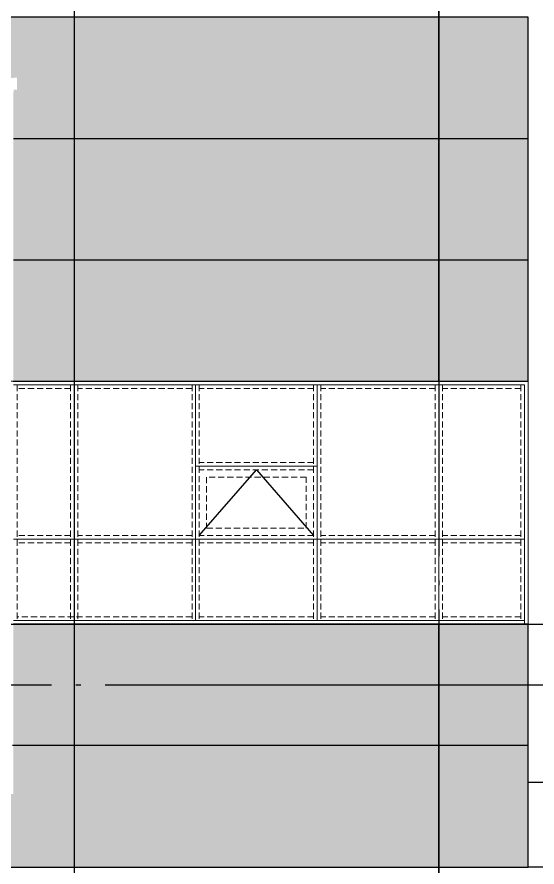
# Model space of a CAD drawing. Header units: millimetres. Extents: x -2325 to 334075, y -552635 to -11738.
# Drawn here: x 106455 to 110733, y -71455 to -64455 of the extents above; entities that cross this region are included whole.
import ezdxf

# ---------------------------------------------------------------- set-up
doc = ezdxf.new("R2010")
doc.units = ezdxf.units.MM
doc.header["$LTSCALE"] = 200
doc.linetypes.add('CEN-GAUN', pattern=[32.2, 30, -1, 0.2, -1])
doc.linetypes.add('HIDDEN', pattern=[0.375, 0.25, -0.125])
doc.layers.add('CEN', color=1, linetype='CEN-GAUN', plot=False)
for name, color, linetype in [('ELE-3', 3, 'Continuous'), ('ELE-5', 5, 'Continuous'), ('HAT', 8, 'Continuous'), ('SOL-254', 254, 'Continuous'), ('WIN-OPEN-LINE', 1, 'CEN-GAUN')]:
    doc.layers.add(name, color=color, linetype=linetype)
doc.layers.add('WIN', color=5, linetype='Continuous', lineweight=0)

# ---------------------------------------------------------------- blocks, each defined once
blk = doc.blocks.new('124')
at = {"layer": 'WIN', "color": 6}
for p, q in [((530, 2000), (-3735, 2000)), ((500, 1970), (-3705, 1970)), ((-3205, 1970), (-3205, 30)), ((-2205, 1970), (-2205, 30)), ((-1205, 1970), (-1205, 30)), ((-205, 1970), (-205, 30)), ((500, 1970), (500, 0)), ((530, 2000), (530, 0)), ((-1205, 1300), (-2205, 1300)), ((500, 700), (-3705, 700)), ((530, 0), (-3735, 0)), ((500, 30), (-3705, 30))]:
    blk.add_line(p, q, dxfattribs=at)
at = {"layer": 'WIN', "color": 251, "linetype": 'HIDDEN'}
for p, q in [((-3675, 1970), (-3675, 30)), ((-3235, 1970), (-3235, 30)), ((-3175, 1970), (-3175, 30)), ((-2235, 1970), (-2235, 30)), ((-2175, 1970), (-2175, 30)), ((-1235, 1970), (-1235, 30)), ((-1175, 1970), (-1175, 30)), ((-235, 1970), (-235, 30)), ((-175, 1970), (-175, 30)), ((470, 1970), (470, 30)), ((-3235, 1940), (-3675, 1940)), ((-2235, 1940), (-3175, 1940)), ((-1235, 1940), (-2175, 1940)), ((-235, 1940), (-1175, 1940)), ((470, 1940), (-175, 1940)), ((-1235, 1330), (-2175, 1330)), ((-1235, 1270), (-2175, 1270)), ((-3235, 730), (-3675, 730)), ((-2235, 730), (-3175, 730)), ((-1235, 730), (-2175, 730)), ((-235, 730), (-1175, 730)), ((470, 730), (-175, 730)), ((-3235, 670), (-3675, 670)), ((-2235, 670), (-3175, 670)), ((-1235, 670), (-2175, 670)), ((-235, 670), (-1175, 670)), ((470, 670), (-175, 670)), ((-2235, 60), (-3675, 60)), ((-1235, 60), (-2175, 60)), ((-235, 60), (-1175, 60)), ((470, 60), (-175, 60))]:
    blk.add_line(p, q, dxfattribs=at)
blk.add_lwpolyline([(-1295, 1210), (-2115, 1210), (-2115, 790), (-1295, 790)], close=True, dxfattribs=at)
at = {"layer": 'WIN-OPEN-LINE'}
blk.add_lwpolyline([(-2175, 730), (-1705, 1270), (-1235, 730)], dxfattribs=at)

msp = doc.modelspace()

# ---------------------------------------------------------------- hatches: boundary and pattern name
at = {"layer": 'SOL-254'}
h = msp.add_hatch(color=256, dxfattribs=at)
h.dxf.hatch_style = 1
h.paths.add_polyline_path([(106925, -64455.1), (98925, -64455.1), (98925, -65455.1), (102425, -65455.1), (102425, -65072.2), (102423.8, -65072.2), (102423.8, -65052.2), (102395, -65055.1), (102395, -64955), (102395, -64955.1), (102975, -64975.1), (102975, -65055.1), (102931.2, -65055.1), (102931.2, -65079.7), (102945.1, -65100), (102944.1, -65100.7), (102930, -65080), (102926.7, -65080), (102926.7, -65169.9), (105668.6, -65357.7), (105668.6, -65393.1), (105923.3, -65393.1), (105923.3, -65079.9), (105920, -65080), (105905.9, -65100.7), (105904.9, -65100), (105918.8, -65079.7), (105918.8, -65055.1), (105875, -65055.1), (105875, -64975), (105875, -64975.1), (106455, -64955.1), (106455, -65055.1), (106426.2, -65052.2), (106426.2, -65072.2), (106425, -65072.2), (106425, -65455.1), (106440, -65455.1), (106925, -65455.1)])
h = msp.add_hatch(color=256, dxfattribs=at)
h.dxf.hatch_style = 1
h.paths.add_polyline_path([(109925, -64455.1), (106925, -64455.1), (106925, -65455.1), (109925, -65455.1)])
h = msp.add_hatch(color=256, dxfattribs=at)
h.dxf.hatch_style = 1
h.paths.add_polyline_path([(110660, -64455.1), (109925, -64455.1), (109925, -65455.1), (110660, -65455.1)])
h = msp.add_hatch(color=256, dxfattribs=at)
h.dxf.hatch_style = 1
h.paths.add_polyline_path([(106925, -65455.1), (106425, -65455.1), (106425, -65515.1), (106425, -66455.1), (106925, -66455.1)])
h = msp.add_hatch(color=256, dxfattribs=at)
h.dxf.hatch_style = 1
h.paths.add_polyline_path([(109925, -65455.1), (106925, -65455.1), (106925, -66455.1), (109925, -66455.1)])
h = msp.add_hatch(color=256, dxfattribs=at)
h.dxf.hatch_style = 1
h.paths.add_polyline_path([(110660, -65455.1), (109925, -65455.1), (109925, -66455.1), (110660, -66455.1)])
h = msp.add_hatch(color=256, dxfattribs=at)
h.dxf.hatch_style = 1
h.paths.add_polyline_path([(106925, -66455.1), (106425, -66455.1), (106425, -67455.1), (106925, -67455.1)])
h = msp.add_hatch(color=256, dxfattribs=at)
h.dxf.hatch_style = 1
h.paths.add_polyline_path([(109925, -66455.1), (106925, -66455.1), (106925, -67455.1), (109925, -67455.1)])
h = msp.add_hatch(color=256, dxfattribs=at)
h.dxf.hatch_style = 1
h.paths.add_polyline_path([(110660, -66455.1), (109925, -66455.1), (109925, -67455.1), (110660, -67455.1)])
h = msp.add_hatch(color=256, dxfattribs=at)
h.dxf.hatch_style = 1
h.paths.add_polyline_path([(106925, -69455.1), (106425, -69455.1), (106425, -70455.1), (106440, -70455.1), (106925, -70455.1)])
h = msp.add_hatch(color=256, dxfattribs=at)
h.dxf.hatch_style = 1
h.paths.add_polyline_path([(109925, -70455.1), (109925, -69455.1), (106925, -69455.1), (106925, -70455.1)])
h = msp.add_hatch(color=256, dxfattribs=at)
h.dxf.hatch_style = 1
h.paths.add_polyline_path([(110660, -69455.1), (109925, -69455.1), (109925, -70455.1), (110660, -70455.1)])
h = msp.add_hatch(color=256, dxfattribs=at)
h.dxf.hatch_style = 1
h.paths.add_polyline_path([(106925, -70455.1), (106425, -70455.1), (106425, -70855.1), (106375, -70855.1), (106375, -71455.1), (106925, -71455.1)])
h = msp.add_hatch(color=256, dxfattribs=at)
h.dxf.hatch_style = 1
h.paths.add_polyline_path([(109925, -70455.1), (106925, -70455.1), (106925, -71455.1), (109925, -71455.1)])
h = msp.add_hatch(color=256, dxfattribs=at)
h.dxf.hatch_style = 1
h.paths.add_polyline_path([(110660, -70455.1), (109925, -70455.1), (109925, -71455.1), (110660, -71455.1)])

# ---------------------------------------------------------------- linework, layer by layer
at = {"layer": 'CEN'}
for p, q in [((109925, -56455.1), (109925, -81455.1)), ((27925, -69455.1), (120925, -69455.1)), ((87860, -69955.1), (120925, -69955.1))]:
    msp.add_line(p, q, dxfattribs=at)
at = {"layer": 'ELE-3'}
msp.add_lwpolyline([(106422, -67455.1), (110660, -67455.1), (110660, -64455.1), (88425, -64455.1), (88425, -71455.1), (110660, -71455.1), (110660, -69455.1), (106425, -69455.1)], dxfattribs=at)
at = {"layer": 'ELE-5'}
msp.add_lwpolyline([(110660, -70755.1), (113225, -70755.1), (113225, -71455.1), (110660, -71455.1)], dxfattribs=at)
at = {"layer": 'HAT'}
msp.add_line((106925, -64355.1), (106925, -75455.1), dxfattribs=at)
at = {"layer": 'HAT', "ltscale": 0.5}
for p, q in [((109925, -67455.1), (109925, -64355.1)), ((109925, -75455.1), (109925, -69455.1))]:
    msp.add_line(p, q, dxfattribs=at)
for points in [[(106425, -65455.1), (110660, -65455.1)], [(106425, -66455.1), (110660, -66455.1)], [(110660, -70455.1), (106417, -70455.1)]]:
    msp.add_lwpolyline(points, dxfattribs=at)

# ---------------------------------------------------------------- block references
msp.add_blockref('124', (110130, -69455.1))

doc.saveas('drawing.dxf')
